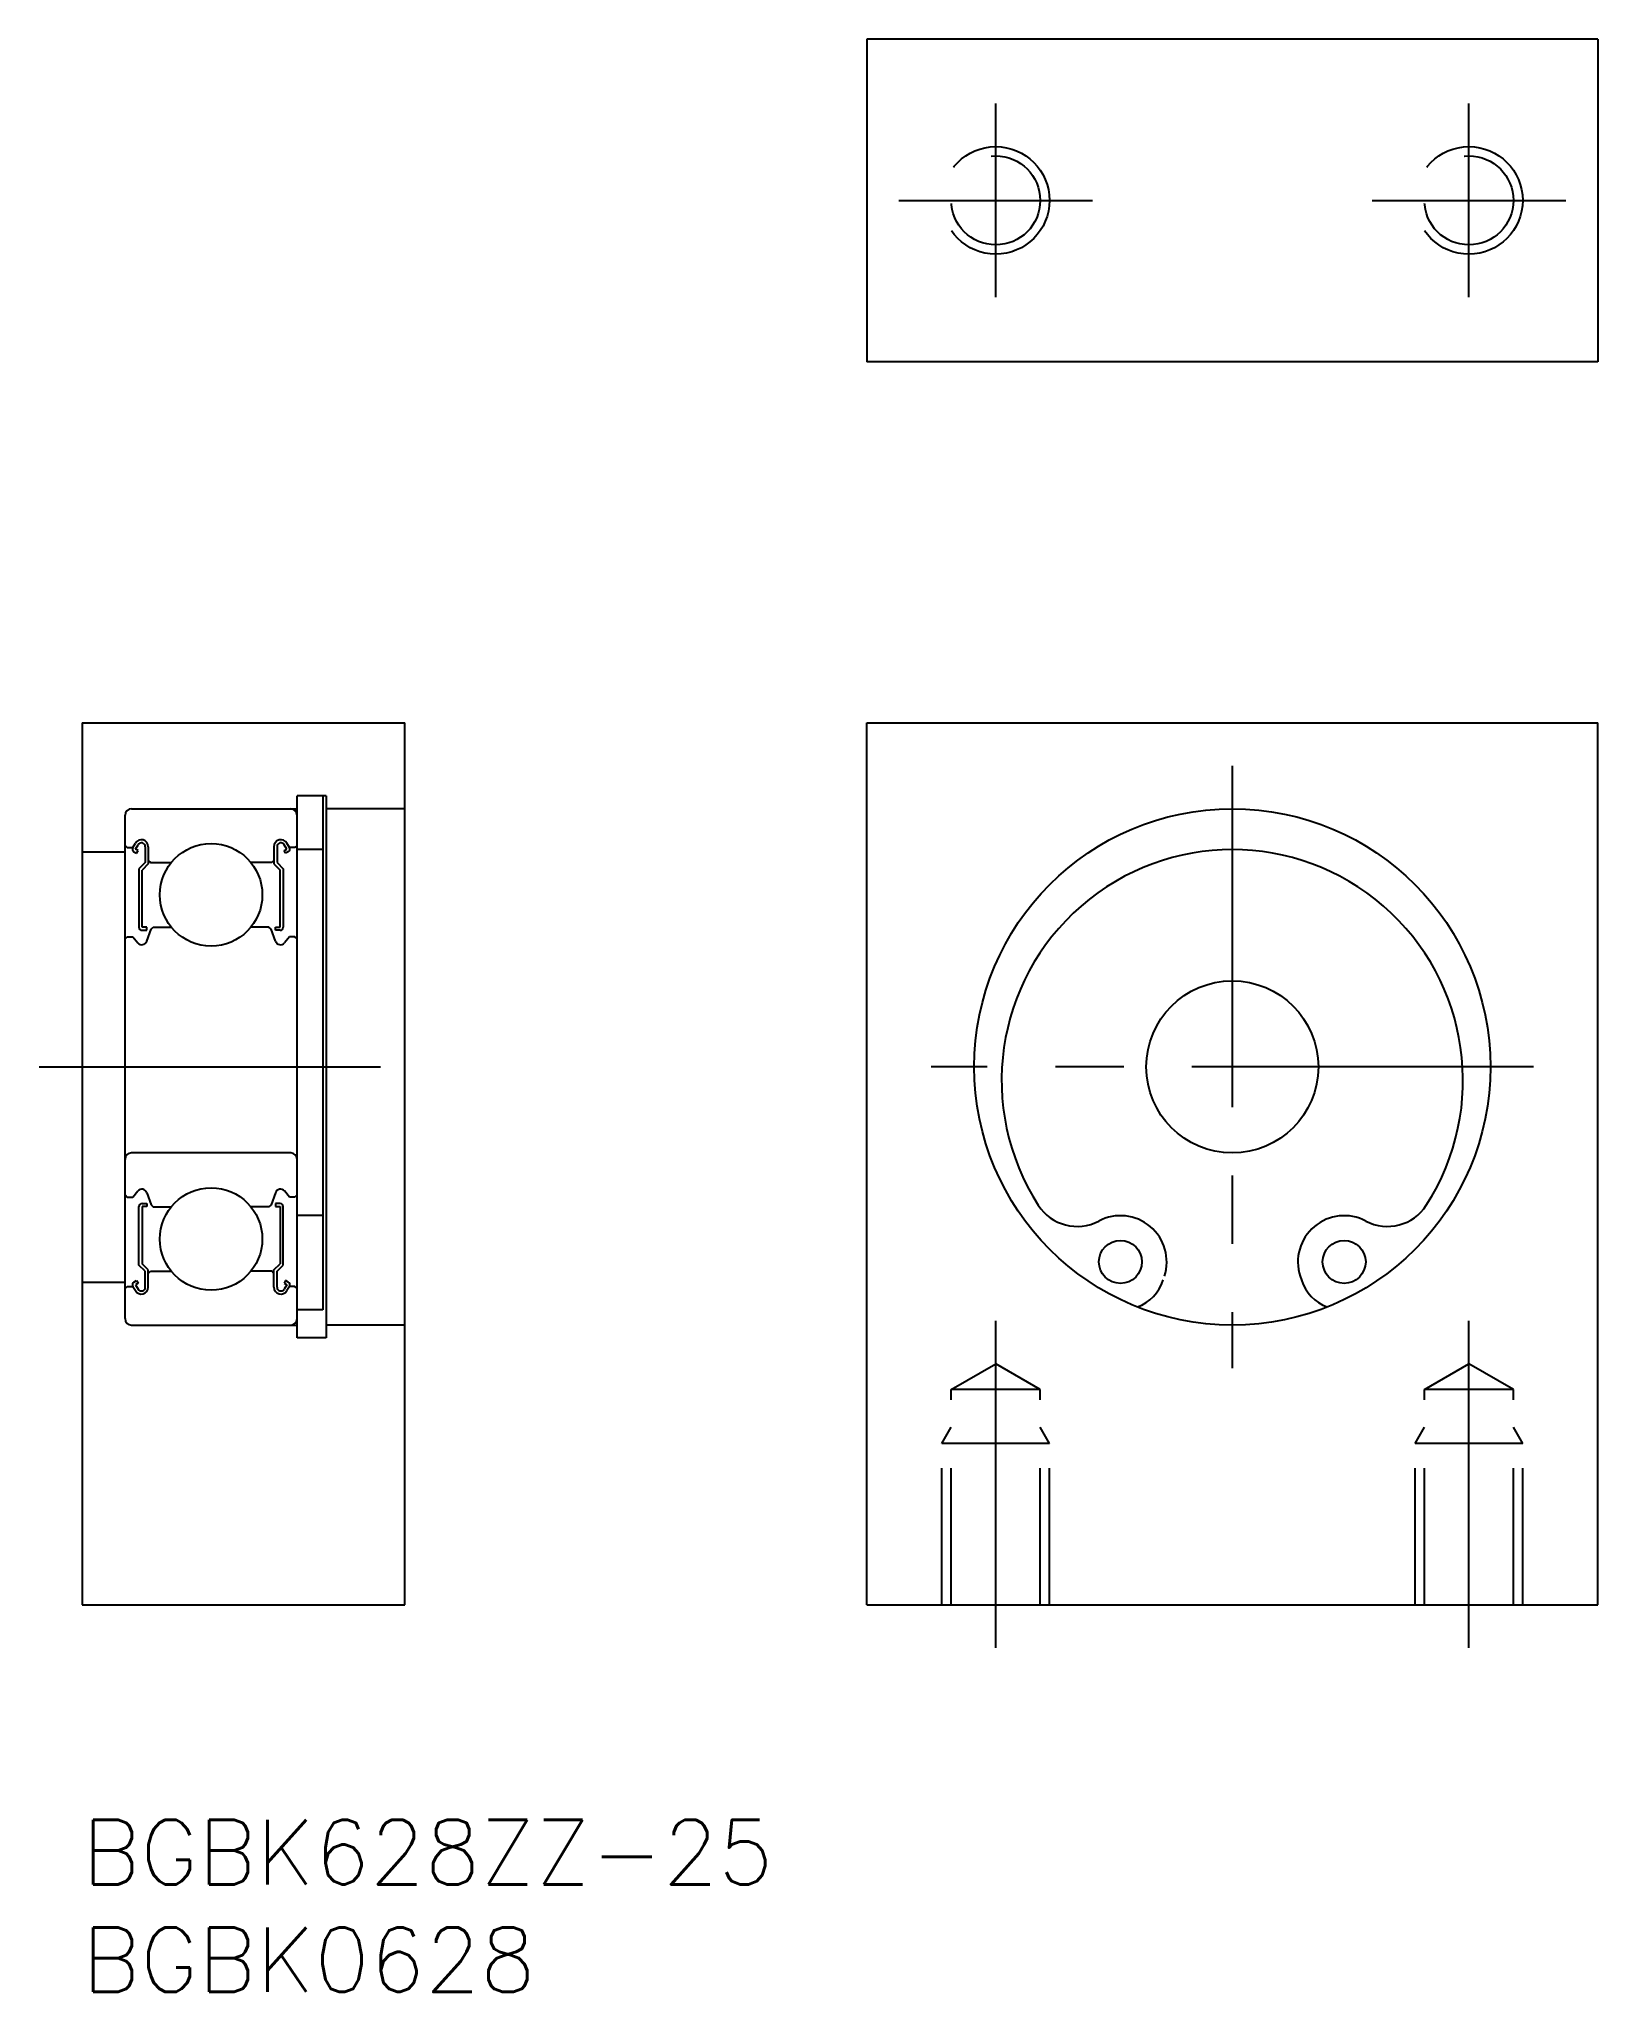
# Model space of a CAD drawing. Extents: x -2 to 70.5, y -8 to 82.8.
import ezdxf

# ---------------------------------------------------------------- set-up
doc = ezdxf.new("R2010")
doc.units = 0
doc.header["$LTSCALE"] = 0.5
doc.linetypes.add('CENTER', pattern=[50.8, 31.75, -6.35, 6.35, -6.35])
doc.linetypes.add('DASHED', pattern=[19.05, 12.7, -6.35])
for name, color, linetype in [('MSM_CENTER', 1, 'CENTER'), ('MSM_CONTINUOUS', 7, 'CONTINUOUS'), ('MSM_DASHED', 4, 'DASHED'), ('MSM_PART_NUMBER', 7, 'CONTINUOUS')]:
    doc.layers.add(name, color=color, linetype=linetype)
doc.styles.get("Standard").update_dxf_attribs({"font": 'txt.shx', "height": 3, "bigfont": 'bigfont.shx'})

# ---------------------------------------------------------------- blocks, each defined once
blk = doc.blocks.new('*U4')
at = {"layer": 'MSM_PART_NUMBER'}
blk.add_text('BGBK628ZZ-25', height=3, dxfattribs=at).set_placement((0, -3))
blk = doc.blocks.new('*U5')
at = {"layer": 'MSM_PART_NUMBER'}
blk.add_text('BGBK0628', height=3, dxfattribs=at).set_placement((0, -8))

msp = doc.modelspace()

# ---------------------------------------------------------------- linework, layer by layer
at = {"layer": 'MSM_CENTER'}
for p, q in [((42.481, 70.781), (42.481, 79.781)), ((64.481, 70.781), (64.481, 79.781)), ((37.981, 75.281), (46.981, 75.281)), ((59.981, 75.281), (68.981, 75.281)), ((53.481, 49), (53.481, 21)), ((-2, 35), (17, 35)), ((67.481, 35), (39.481, 35)), ((42.481, 8), (42.481, 23.193)), ((64.481, 8), (64.481, 23.193))]:
    msp.add_line(p, q, dxfattribs=at)
at = {"layer": 'MSM_CONTINUOUS'}
for p, q in [((36.481, 82.781), (36.481, 67.781)), ((70.481, 82.781), (36.481, 82.781)), ((70.481, 82.781), (70.481, 67.781)), ((70.481, 67.781), (36.481, 67.781)), ((0, 51), (0, 10)), ((0, 51), (15, 51)), ((15, 10), (15, 51)), ((36.481, 10), (36.481, 51)), ((36.481, 51), (70.481, 51)), ((70.481, 10), (70.481, 51)), ((10, 22.4), (10, 47.6)), ((11.35, 47.6, 0.5), (10, 47.6, 0.5)), ((11.2, 47.6), (11.2, 23.715)), ((11.35, 47.6), (11.35, 22.4)), ((2, 23.3), (2, 46.7)), ((2.3, 47), (10, 47)), ((15, 47), (11.35, 47)), ((2.36, 45.2), (2.477, 45.398)), ((9.64, 45.2), (9.523, 45.398)), ((0, 45), (2, 45)), ((2, 45.3), (2.1, 45.2)), ((2.1, 45.2), (2.36, 45.2)), ((2.412, 45.003), (2.537, 44.931)), ((2.484, 45.128), (2.602, 45.327)), ((2.609, 45.056), (2.484, 45.128)), ((2.537, 44.931), (2.609, 45.056)), ((2.935, 44.5), (2.647, 44.212)), ((2.935, 45.237), (2.935, 44.5)), ((3.079, 45.237), (3.079, 44.44)), ((3.079, 44.6), (3.179, 44.5)), ((3.179, 44.5), (4.151, 44.5)), ((8.821, 44.5), (7.849, 44.5)), ((8.921, 44.6), (8.821, 44.5)), ((8.921, 45.237), (8.921, 44.44)), ((9.065, 45.237), (9.065, 44.5)), ((9.065, 44.5), (9.353, 44.212)), ((9.391, 45.056), (9.516, 45.128)), ((9.463, 44.931), (9.391, 45.056)), ((9.516, 45.128), (9.398, 45.327)), ((9.588, 45.003), (9.463, 44.931)), ((9.9, 45.2), (9.64, 45.2)), ((10, 45.3), (9.9, 45.2)), ((11.2, 45.1, 0.5), (10, 45.1, 0.5)), ((2.647, 44.212), (2.647, 41.494)), ((3.079, 44.44), (2.791, 44.153)), ((2.791, 41.494), (2.791, 44.153)), ((8.921, 44.44), (9.209, 44.153)), ((9.209, 41.494), (9.209, 44.153)), ((9.353, 44.212), (9.353, 41.494)), ((2, 40.95), (2.1, 41.05)), ((2.1, 41.05), (2.36, 41.05)), ((2.36, 41.05), (2.591, 40.767)), ((3.007, 41.494), (2.791, 41.494)), ((2.791, 41.35), (3.007, 41.35)), ((3.007, 41.35), (3.007, 41.494)), ((3.007, 40.852), (3.209, 41.406)), ((3.209, 41.406), (3.309, 41.5)), ((3.309, 41.5), (4.151, 41.5)), ((8.691, 41.5), (7.849, 41.5)), ((8.791, 41.406), (8.691, 41.5)), ((8.993, 40.852), (8.791, 41.406)), ((8.993, 41.35), (8.993, 41.494)), ((8.993, 41.494), (9.209, 41.494)), ((9.209, 41.35), (8.993, 41.35)), ((9.64, 41.05), (9.409, 40.767)), ((9.9, 41.05), (9.64, 41.05)), ((10, 40.95), (9.9, 41.05)), ((9.7, 31), (2.3, 31)), ((2, 29.05), (2.1, 28.95)), ((2.36, 28.95), (2.591, 29.233)), ((3.007, 29.148), (3.209, 28.594)), ((8.993, 29.148), (8.791, 28.594)), ((9.64, 28.95), (9.409, 29.233)), ((10, 29.05), (9.9, 28.95)), ((10, 29.15), (10, 29.15)), ((2.1, 28.95), (2.36, 28.95)), ((2.647, 25.788), (2.647, 28.506)), ((2.791, 28.65), (3.007, 28.65)), ((2.791, 28.506), (2.791, 25.847)), ((3.007, 28.506), (2.791, 28.506)), ((3.007, 28.65), (3.007, 28.506)), ((3.209, 28.594), (3.309, 28.5)), ((3.309, 28.5), (4.151, 28.5)), ((8.691, 28.5), (7.849, 28.5)), ((8.791, 28.594), (8.691, 28.5)), ((9.209, 28.65), (8.993, 28.65)), ((8.993, 28.65), (8.993, 28.506)), ((8.993, 28.506), (9.209, 28.506)), ((9.209, 28.506), (9.209, 25.847)), ((9.353, 25.788), (9.353, 28.506)), ((9.9, 28.95), (9.64, 28.95)), ((11.2, 28.086, 0.5), (10, 28.086, 0.5)), ((2.935, 25.5), (2.647, 25.788)), ((3.079, 25.56), (2.791, 25.847)), ((2.935, 24.763), (2.935, 25.5)), ((3.079, 24.763), (3.079, 25.56)), ((3.079, 25.4), (3.179, 25.5)), ((3.179, 25.5), (4.151, 25.5)), ((8.821, 25.5), (7.849, 25.5)), ((8.921, 25.4), (8.821, 25.5)), ((8.921, 25.56), (9.209, 25.847)), ((8.921, 24.763), (8.921, 25.56)), ((9.065, 25.5), (9.353, 25.788)), ((9.065, 24.763), (9.065, 25.5)), ((0, 25), (2, 25)), ((2, 24.7), (2.1, 24.8)), ((2.1, 24.8), (2.36, 24.8)), ((2.36, 24.8), (2.477, 24.602)), ((2.412, 24.997), (2.537, 25.069)), ((2.609, 24.944), (2.484, 24.872)), ((2.484, 24.872), (2.602, 24.673)), ((2.537, 25.069), (2.609, 24.944)), ((9.463, 25.069), (9.391, 24.944)), ((9.391, 24.944), (9.516, 24.872)), ((9.516, 24.872), (9.398, 24.673)), ((9.588, 24.997), (9.463, 25.069)), ((9.64, 24.8), (9.523, 24.602)), ((9.9, 24.8), (9.64, 24.8)), ((10, 24.7), (9.9, 24.8)), ((56.636, 25.272), (56.692, 25.098)), ((11.2, 23.715, 0.5), (10, 23.715, 0.5)), ((2.3, 23), (10, 23)), ((15, 23), (11.35, 23)), ((11.35, 22.4, 0.5), (10, 22.4, 0.5)), ((0, 10), (15, 10)), ((36.481, 10), (70.481, 10))]:
    msp.add_line(p, q, dxfattribs=at)
for centre, radius in [((53.481, 35), 12), ((6, 43), 2.381), ((53.481, 35), 4), ((6, 27), 2.381), ((48.281, 25.936), 1), ((58.681, 25.936), 1)]:
    msp.add_circle(centre, radius, dxfattribs=at)
for centre, radius, start, end in [((2.3, 46.7), 0.3, 90, 180), ((9.7, 46.7), 0.3, 0, 90), ((2.757, 45.237), 0.323, 0.0014, 149.98729), ((2.757, 45.237), 0.179, 0.00252, 149.94198), ((9.243, 45.237), 0.323, 30.01271, 179.9986), ((9.243, 45.237), 0.179, 30.05802, 179.99748), ((2.484, 45.128), 0.144, 149.99132, 239.99638), ((9.516, 45.128), 0.144, 300.00362, 30.00868), ((53.481, 34.375), 10.725, 327.24878, 212.75122), ((2.776, 40.922), 0.241, 220.00189, 343.1851), ((2.791, 41.494), 0.144, 180.00005, 270.00003), ((9.224, 40.922), 0.241, 196.8149, 319.99811), ((9.209, 41.494), 0.144, 269.99997, 359.99995), ((2.3, 30.7), 0.3, 90, 180), ((9.7, 30.7), 0.3, 0, 90), ((2.776, 29.078), 0.241, 16.8149, 139.99811), ((9.224, 29.078), 0.241, 40.00189, 163.1851), ((2.791, 28.506), 0.144, 89.99997, 179.99995), ((9.209, 28.506), 0.144, 0.00005, 90.00003), ((46.269, 29.736), 2.15, 212.75122, 297.89567), ((60.693, 29.736), 2.15, 242.10433, 327.24878), ((48.281, 25.936), 2.15, 342.03107, 117.89567), ((58.681, 25.936), 2.15, 62.10433, 197.96893), ((2.484, 24.872), 0.144, 120.00362, 210.00868), ((2.757, 24.763), 0.323, 210.01271, 359.9986), ((2.757, 24.763), 0.179, 210.05802, 359.99748), ((9.243, 24.763), 0.323, 180.0014, 329.98729), ((9.243, 24.763), 0.179, 180.00252, 329.94198), ((9.516, 24.872), 0.144, 329.99132, 59.99638), ((48.367, 25.715), 2, 290.47134, 342.03107), ((58.595, 25.715), 2, 197.96893, 249.52866), ((2.3, 23.3), 0.3, 180, 270), ((9.7, 23.3), 0.3, 270, 0)]:
    msp.add_arc(centre, radius, start, end, dxfattribs=at)
at = {"layer": 'MSM_DASHED'}
for p, q in [((40.414, 20), (42.481, 21.193)), ((44.548, 20), (42.481, 21.193)), ((62.414, 20), (64.481, 21.193)), ((66.548, 20), (64.481, 21.193)), ((40.414, 10), (40.414, 20)), ((44.548, 20), (40.414, 20)), ((44.548, 10), (44.548, 20)), ((62.414, 10), (62.414, 20)), ((66.548, 20), (62.414, 20)), ((66.548, 10), (66.548, 20)), ((39.981, 17.5), (40.414, 18.25)), ((44.981, 17.5), (44.548, 18.25)), ((61.981, 17.5), (62.414, 18.25)), ((66.981, 17.5), (66.548, 18.25)), ((39.981, 10), (39.981, 17.5)), ((44.981, 17.5), (39.981, 17.5)), ((44.981, 10), (44.981, 17.5)), ((61.981, 10), (61.981, 17.5)), ((66.981, 17.5), (61.981, 17.5)), ((66.981, 10), (66.981, 17.5))]:
    msp.add_line(p, q, dxfattribs=at)
for centre, radius in [((42.481, 75.281), 2.5), ((42.481, 75.281), 2.067), ((64.481, 75.281), 2.5), ((64.481, 75.281), 2.067)]:
    msp.add_circle(centre, radius, dxfattribs=at)

# ---------------------------------------------------------------- block references
at = {"layer": 'MSM_CONTINUOUS'}
for name in ['*U4', '*U5']:
    msp.add_blockref(name, (0, 0), dxfattribs=at)

doc.saveas('drawing.dxf')
